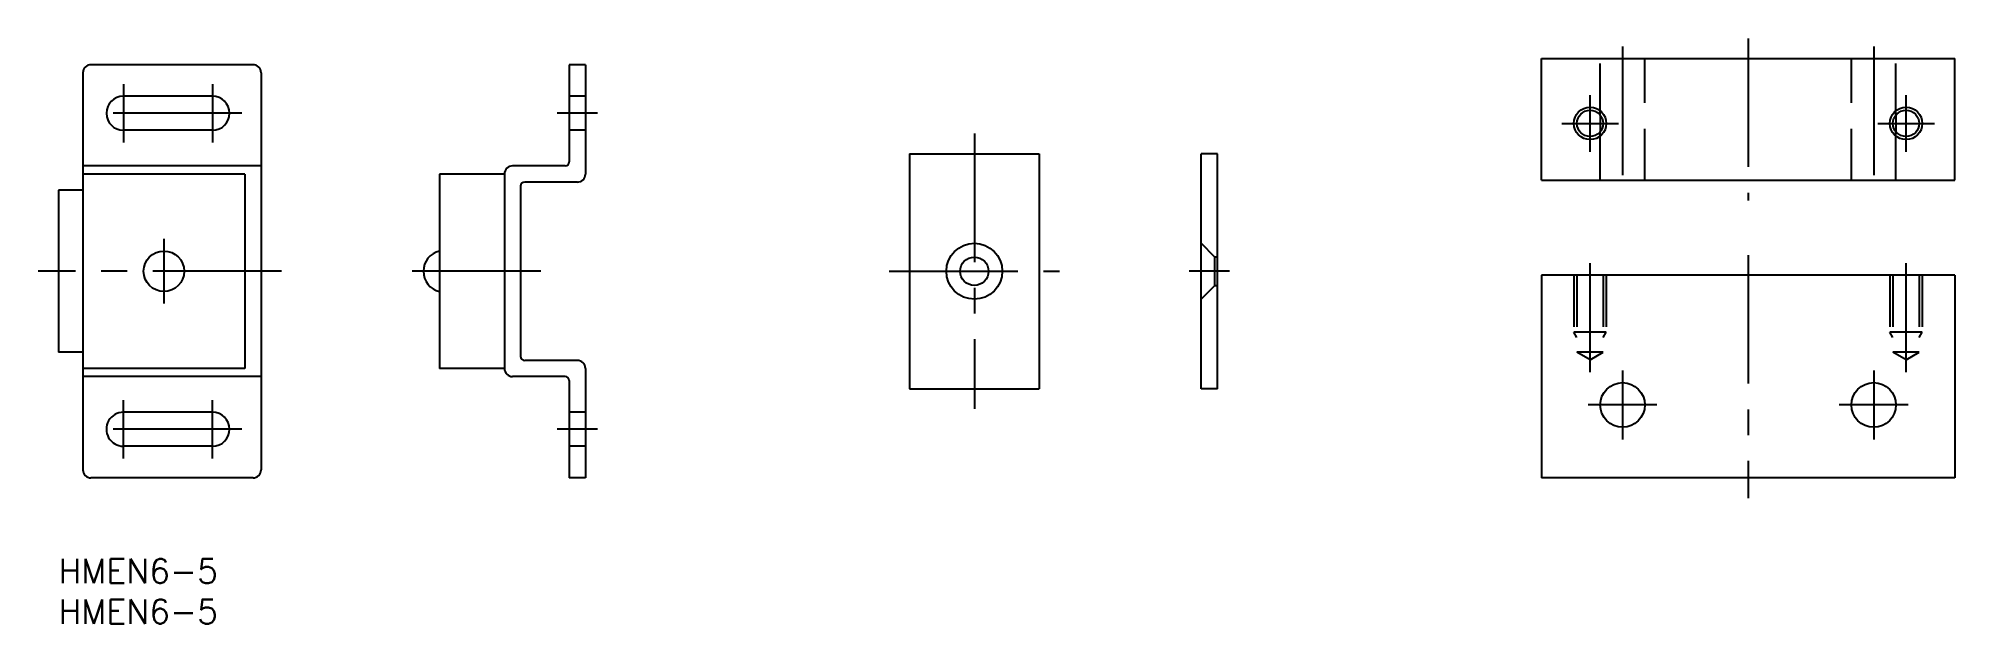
# Model space of a CAD drawing. Extents: x -2 to 234, y -8 to 64.
import ezdxf

# ---------------------------------------------------------------- set-up
doc = ezdxf.new("R2010")
doc.units = 0
doc.header["$LTSCALE"] = 0.5
doc.linetypes.add('CENTER', pattern=[50.8, 31.75, -6.35, 6.35, -6.35])
doc.linetypes.add('DASHED', pattern=[19.05, 12.7, -6.35])
for name, color, linetype in [('MSM_CENTER', 1, 'CENTER'), ('MSM_CONTINUOUS', 7, 'CONTINUOUS'), ('MSM_DASHED', 4, 'DASHED'), ('MSM_NARROW', 5, 'CONTINUOUS'), ('MSM_PART_NUMBER', 7, 'CONTINUOUS')]:
    doc.layers.add(name, color=color, linetype=linetype)
doc.styles.get("Standard").update_dxf_attribs({"font": 'txt.shx', "height": 3, "bigfont": 'bigfont.shx'})

msp = doc.modelspace()

# ---------------------------------------------------------------- linework, layer by layer
at = {"layer": 'MSM_CENTER'}
for p, q in [((208.53, 64.25), (208.53, 44.25)), ((193.03, 63.25), (193.03, 45.25)), ((224.03, 63.25), (224.03, 45.25)), ((8, 58.6), (8, 51.4)), ((19, 58.6), (19, 51.4)), ((189.03, 50.25), (189.03, 57.25)), ((228.03, 50.25), (228.03, 57.25)), ((22.6, 55), (4.4, 55)), ((66.53, 55), (61.53, 55)), ((113.03, 52.5), (113.03, 18.5)), ((185.53, 53.75), (192.53, 53.75)), ((224.53, 53.75), (231.53, 53.75)), ((13, 39.5), (13, 31.5)), ((27.5, 35.5), (-2.5, 35.5)), ((59.53, 35.5), (42.53, 35.5)), ((102.53, 35.5), (123.53, 35.5)), ((144.53, 35.5), (139.53, 35.5)), ((189.03, 23.06), (189.03, 36.5)), ((208.53, 37.5), (208.53, 7.5)), ((228.03, 23.06), (228.03, 36.5)), ((193.03, 23.25), (193.03, 14.75)), ((224.03, 23.25), (224.03, 14.75)), ((8, 12.4), (8, 19.6)), ((19, 12.4), (19, 19.6)), ((197.28, 19), (188.78, 19)), ((228.28, 19), (219.78, 19)), ((22.6, 16), (4.4, 16)), ((66.53, 16), (61.53, 16))]:
    msp.add_line(p, q, dxfattribs=at)
at = {"layer": 'MSM_CONTINUOUS'}
for p, q in [((183.03, 46.75), (183.03, 61.75)), ((183.03, 61.75), (234.03, 61.75)), ((234.03, 46.75), (234.03, 61.75)), ((3, 60), (3, 11)), ((24, 61), (4, 61)), ((25, 60), (25, 11)), ((63.03, 61), (63.03, 49)), ((65.03, 61), (63.03, 61)), ((65.03, 61), (65.03, 47.5)), ((19, 57.1), (7.99, 57.1)), ((190.28, 54.78), (190.28, 52.72)), ((226.78, 54.78), (226.78, 52.72)), ((19, 52.9), (7.99, 52.9)), ((105.03, 50), (105.03, 21)), ((105.03, 50), (121.03, 50)), ((121.03, 50), (121.03, 21)), ((143.03, 50), (141.03, 50)), ((141.03, 21), (141.03, 50)), ((143.03, 21), (143.03, 50)), ((25, 48.5), (3, 48.5)), ((23, 47.5), (3, 47.5)), ((23, 47.5), (23, 23.5)), ((47.03, 47.5), (47.03, 23.5)), ((55.03, 47.5), (47.03, 47.5)), ((55.03, 47.5), (55.03, 23.5)), ((62.53, 48.5), (56.03, 48.5)), ((3, 45.5), (0, 45.5)), ((0, 45.5), (0, 25.5)), ((57.03, 46), (57.03, 25)), ((64.03, 46.5), (57.53, 46.5)), ((183.03, 46.75), (234.03, 46.75)), ((183.03, 35), (183.03, 10)), ((234.03, 35), (183.03, 35)), ((234.03, 35), (234.03, 10)), ((3, 25.5), (0, 25.5)), ((64.03, 24.5), (57.53, 24.5)), ((23, 23.5), (3, 23.5)), ((25, 22.5), (3, 22.5)), ((55.03, 23.5), (47.03, 23.5)), ((62.53, 22.5), (56.03, 22.5)), ((63.03, 22), (63.03, 10)), ((65.03, 23.5), (65.03, 10)), ((105.03, 21), (121.03, 21)), ((143.03, 21), (141.03, 21)), ((19, 18.1), (7.99, 18.1)), ((19, 13.9), (7.99, 13.9)), ((24, 10), (4, 10)), ((65.03, 10), (63.03, 10)), ((234.03, 10), (183.03, 10))]:
    msp.add_line(p, q, dxfattribs=at)
for centre, radius in [((189.03, 53.75), 1.62), ((228.03, 53.75), 1.62), ((13, 35.5), 2.5), ((113.03, 35.5), 3.45), ((113.03, 35.5), 1.75), ((193.03, 19), 2.75), ((224.03, 19), 2.75)]:
    msp.add_circle(centre, radius, dxfattribs=at)
for centre, radius, start, end in [((4, 60), 1, 90, 180), ((24, 60), 1, 0, 90), ((8, 55), 2.1, 90, 270), ((19, 55), 2.1, 270, 90), ((56.03, 47.5), 1, 90, 180), ((62.53, 49), 0.5, 270, 0), ((64.03, 47.5), 1, 270, 0), ((57.53, 46), 0.5, 90, 180), ((47.59, 35.5), 2.56, 102.6804, 257.3196), ((57.53, 25), 0.5, 180, 270), ((64.03, 23.5), 1, 0, 90), ((56.03, 23.5), 1, 180, 270), ((62.53, 22), 0.5, 0, 90), ((8, 16), 2.1, 90, 270.0177), ((19, 16), 2.1, 270, 90), ((4, 11), 1, 180, 270), ((24, 11), 1, 270, 360)]:
    msp.add_arc(centre, radius, start, end, dxfattribs=at)
at = {"layer": 'MSM_DASHED'}
for p, q in [((190.28, 54.78), (190.28, 61.75)), ((195.78, 46.75), (195.78, 61.75)), ((221.28, 46.75), (221.28, 61.75)), ((226.78, 54.78), (226.78, 61.75)), ((65.03, 57.1), (63.03, 57.1)), ((65.03, 52.9), (63.03, 52.9)), ((190.28, 46.75), (190.28, 52.72)), ((226.78, 46.75), (226.78, 52.72)), ((142.73, 37.25), (141.03, 38.95)), ((142.73, 33.75), (142.73, 37.25)), ((143.03, 37.25), (142.73, 37.25)), ((141.03, 32.05), (142.73, 33.75)), ((142.73, 33.75), (143.03, 33.75)), ((187.03, 35), (187.03, 28)), ((187.41, 35), (187.41, 25.5)), ((190.65, 35), (190.65, 25.5)), ((191.03, 35), (191.03, 28)), ((226.03, 35), (226.03, 28)), ((226.41, 35), (226.41, 25.5)), ((229.65, 35), (229.65, 25.5)), ((230.03, 35), (230.03, 28)), ((191.03, 28), (187.03, 28)), ((187.41, 27.34), (187.03, 28)), ((190.65, 27.34), (191.03, 28)), ((230.03, 28), (226.03, 28)), ((226.41, 27.34), (226.03, 28)), ((229.65, 27.34), (230.03, 28)), ((189.03, 24.56), (187.41, 25.5)), ((190.65, 25.5), (187.41, 25.5)), ((189.03, 24.56), (190.65, 25.5)), ((228.03, 24.56), (226.41, 25.5)), ((229.65, 25.5), (226.41, 25.5)), ((228.03, 24.56), (229.65, 25.5)), ((65.03, 18.1), (63.03, 18.1)), ((65.03, 13.9), (63.03, 13.9))]:
    msp.add_line(p, q, dxfattribs=at)
at = {"layer": 'MSM_NARROW'}
for centre in [(189.03, 53.75), (228.03, 53.75)]:
    msp.add_circle(centre, 2, dxfattribs=at)

# ---------------------------------------------------------------- texts
at = {"layer": 'MSM_PART_NUMBER'}
for p in [(0, -3), (0, -8)]:
    msp.add_text('HMEN6-5', height=3, dxfattribs=at).set_placement(p)

doc.saveas('drawing.dxf')
